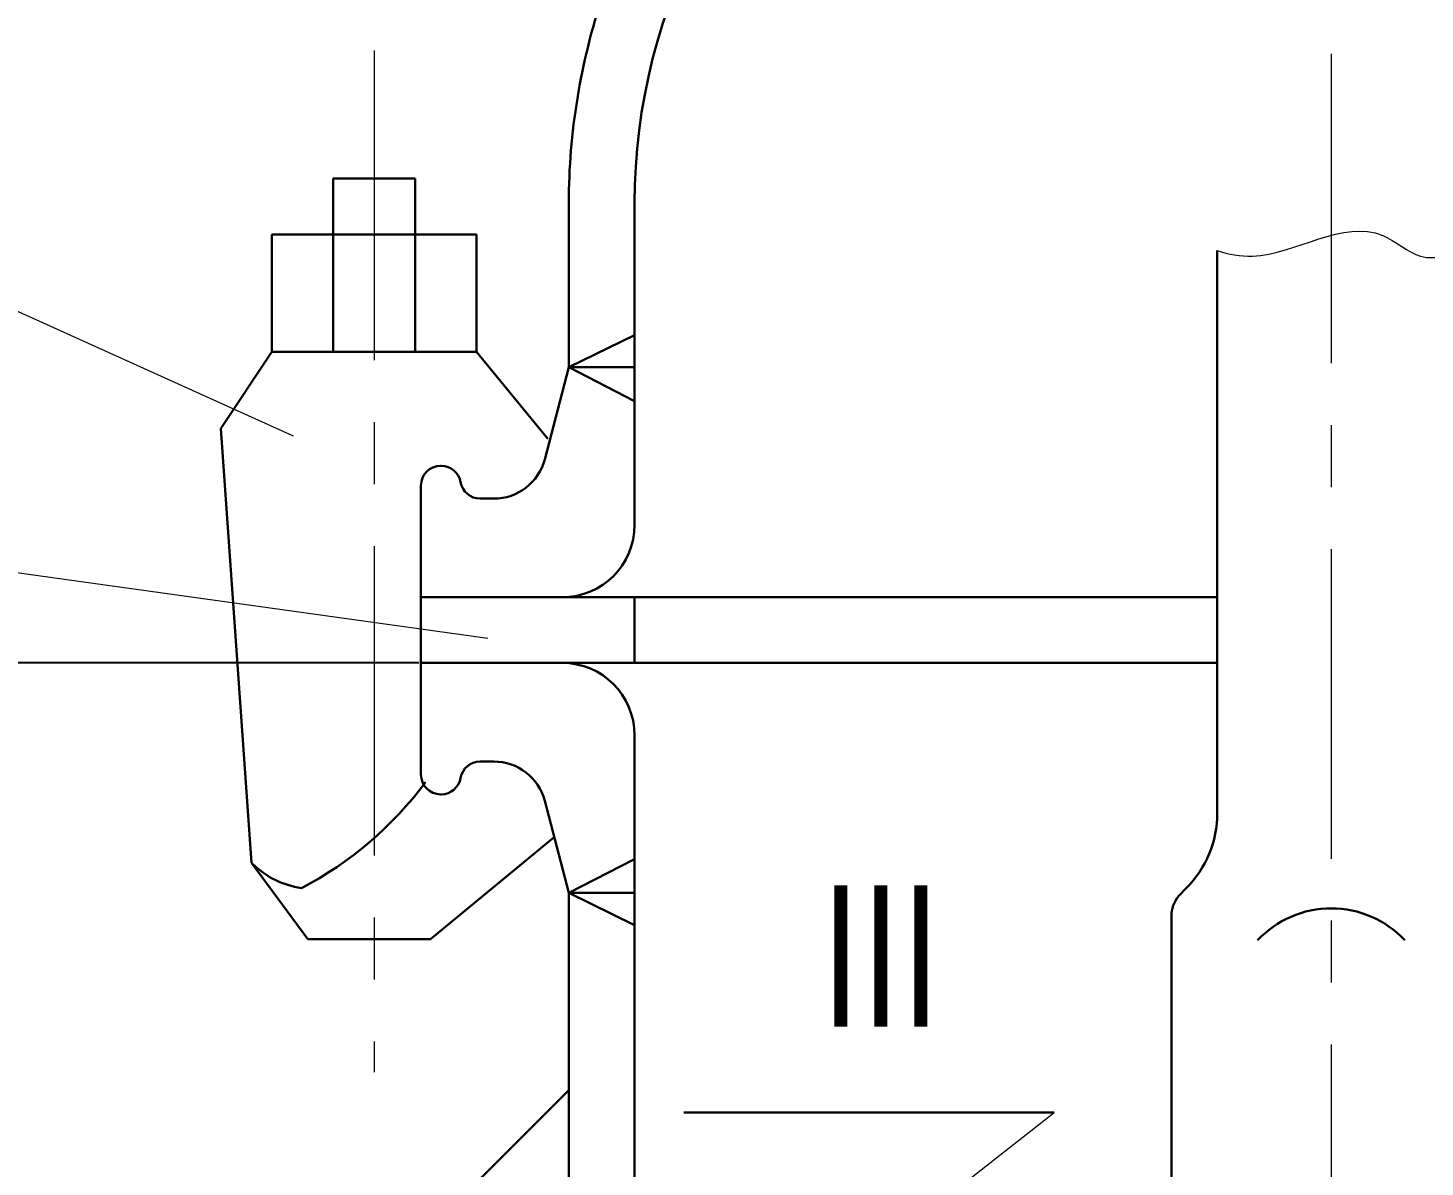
# Model space of a CAD drawing. Extents: x 0 to 594, y 0 to 841.
# Drawn here: x 110.83 to 150.31, y 599.44 to 631.63 of the extents above; entities that cross this region are included whole.
import ezdxf

# ---------------------------------------------------------------- set-up
doc = ezdxf.new("R2010")
doc.units = 0
doc.header["$LTSCALE"] = 7
doc.header["$MEASUREMENT"] = 0
doc.linetypes.add('CENTER', pattern=[2, 1.25, -0.25, 0.25, -0.25])
doc.linetypes.add('DASHED', pattern=[0.75, 0.5, -0.25])
doc.layers.get('DEFPOINTS').update_dxf_attribs({"color": 2, "linetype": 'DASHED', "lineweight": 13})
for name, color, linetype, lineweight in [('CEN', 1, 'CENTER', 13), ('DIM', 4, 'CONTINUOUS', 13), ('FULL', 7, 'CONTINUOUS', 30), ('THIN', 3, 'CONTINUOUS', 13), ('斜线', 6, 'CONTINUOUS', 13)]:
    doc.layers.add(name, color=color, linetype=linetype, lineweight=lineweight)
doc.styles.add('HZ4', font='romans.shx', dxfattribs={"width": 0.7, "height": 4, "bigfont": 'hztxt.shx'})
doc.styles.add('HZ8', font='SIMFANG.TTF', dxfattribs={"width": 0.7, "height": 8})
doc.styles.add('RMO4', font='romans.shx', dxfattribs={"width": 0.7, "height": 4})
doc.dimstyles.get("Standard").update_dxf_attribs({"dimtxt": 0.18, "dimasz": 0.18, "dimexe": 0.18, "dimexo": 0.0625, "dimgap": 0.09, "dimtad": 0, "dimtih": 1, "dimtoh": 1, "dimdec": 4, "dimzin": 0, "dimdsep": 46, "dimtxsty": 'HZ4', "dimcen": 0.09, "dimadec": 0, "dimazin": 0, "dimtol": 1, "dimtm": 1e-09, "dimtfac": 1, "dimtdec": 4, "dimtofl": 0, "dimtmove": 0, "dimatfit": 3, "dimfxl": 0, "dimtolj": 1, "dimtzin": 0, "dimarcsym": 0})

# ---------------------------------------------------------------- blocks, each defined once
blk = doc.blocks.new('*D33')
at = {"layer": 'DEFPOINTS', "color": 0}
for p in [(121.934, 613.687), (97.949, 574.919), (101.658, 574.919)]:
    blk.add_point(p, dxfattribs=at)
at = {"layer": 'DIM', "color": 0, "lineweight": -2}
for p, q in [((121.871, 613.687), (95.449, 613.687)), ((97.949, 611.187), (97.949, 577.419)), ((101.595, 574.919), (95.449, 574.919))]:
    blk.add_line(p, q, dxfattribs=at)
at = {"layer": 'DIM', "color": 0}
for points in [[(97.533, 611.187), (98.366, 611.187), (97.949, 613.687)], [(97.533, 577.419), (98.366, 577.419), (97.949, 574.919)]]:
    blk.add_solid(points, dxfattribs=at)
at = {"layer": 'DIM', "color": 0, "insert": (95.049, 594.788), "char_height": 4, "attachment_point": 5, "rotation": 90, "style": 'RMO4'}
blk.add_mtext('\\A1;310', dxfattribs=at)

msp = doc.modelspace()

# ---------------------------------------------------------------- linework, layer by layer
at = {"layer": 'CEN'}
for p, q in [((147.6563, 658.90446), (147.6563, 518.37602)), ((120.6119, 630.99022), (120.6119, 602.12472))]:
    msp.add_line(p, q, dxfattribs=at)
at = {"layer": 'DIM'}
msp.add_line((122.39824, 587.33542), (139.82909, 600.98353), dxfattribs=at)
msp.add_open_spline([(144.43713, 625.34114), (144.76129, 625.23511), (146.28906, 624.9406), (148.42548, 626.58167), (150.03449, 625.08828), (150.63786, 625.13303), (150.87548, 625.20421)], degree=3, knots=[1.38411014, 1.38411014, 1.38411014, 1.38411014, 2.40699562, 6.13716619, 7.35184326, 8.11740773, 8.11740773, 8.11740773, 8.11740773], dxfattribs=at)
at = {"layer": 'FULL'}
for p, q in [((121.76752, 627.38203), (119.45627, 627.38203)), ((119.45627, 627.38203), (119.45627, 622.4749)), ((121.76752, 627.38203), (121.76752, 622.4749)), ((126.11252, 626.68697), (126.11252, 622.04411)), ((127.96967, 626.68697), (127.96967, 617.58697)), ((123.50096, 625.79443), (117.72284, 625.79443)), ((117.72284, 625.79443), (117.72284, 622.4749)), ((123.50096, 625.79443), (123.50096, 622.4749)), ((144.43713, 609.44229), (144.43713, 625.34114)), ((126.11252, 622.04411), (127.96967, 622.95447)), ((117.72284, 622.4749), (116.27831, 620.30998)), ((123.50096, 622.4749), (117.72284, 622.4749)), ((123.50096, 622.4749), (125.5233, 620.02133)), ((126.11252, 622.04411), (125.431, 619.43945)), ((126.11252, 622.04411), (127.96967, 622.04411)), ((126.11252, 622.04411), (127.96967, 621.08573)), ((126.11252, 622.04411), (127.96967, 622.04411)), ((116.27831, 620.30998), (117.14502, 608.04215)), ((122.49109, 619.2584), (122.50668, 619.2584)), ((121.93395, 618.70125), (121.93395, 610.52982)), ((123.60538, 618.32982), (123.99367, 618.32982)), ((121.93395, 615.54411), (125.92681, 615.54411)), ((144.43713, 615.54411), (125.92681, 615.54411)), ((127.96967, 615.54411), (127.96967, 613.68697)), ((121.93395, 613.68697), (125.92681, 613.68697)), ((125.92681, 613.68697), (144.43713, 613.68697)), ((127.96967, 611.64411), (127.96967, 506.18695)), ((123.60538, 610.90125), (123.99367, 610.90125)), ((123.60538, 610.90125), (123.99367, 610.90125)), ((122.49109, 609.97268), (122.50668, 609.97268)), ((126.11252, 607.18696), (125.431, 609.79162)), ((122.20088, 605.87724), (125.69909, 608.76701)), ((117.14502, 608.04215), (118.73401, 605.87724)), ((126.11252, 607.18696), (127.96967, 608.14534)), ((126.11252, 607.18696), (126.11252, 506.18695)), ((126.11252, 607.18696), (127.96967, 607.18696)), ((126.11252, 607.18696), (127.96967, 607.18696)), ((126.11252, 607.18696), (127.96967, 606.27661)), ((126.11252, 607.18696), (127.96967, 607.18696)), ((143.55845, 607.32097), (143.35528, 607.1178)), ((143.13819, 606.51716), (143.13819, 537.16611)), ((118.73401, 605.87724), (122.20088, 605.87724)), ((126.11252, 601.61553), (119.00259, 594.50559)), ((129.36677, 600.98353), (139.82909, 600.98353))]:
    msp.add_line(p, q, dxfattribs=at)
for centre, radius, start, end in [((123.99367, 619.81554), 1.48571, 270, 345.336887), ((122.49109, 618.70125), 0.55714, 90, 180), ((122.50668, 618.70125), 0.55714, 9.594068, 90), ((123.60538, 618.88697), 0.55714, 189.594068, 270), ((125.92681, 617.58697), 2.04286, 270, 0), ((125.92681, 611.64411), 2.04286, 0, 90), ((123.60538, 610.34411), 0.55714, 90, 170.405932), ((123.99367, 609.41554), 1.48571, 14.663113, 90), ((123.99367, 609.41554), 1.48571, 14.663113, 90), ((122.49109, 610.52982), 0.55714, 180, 270), ((122.50668, 610.52982), 0.55714, 270, 350.405932), ((113.78787, 616.469), 10.31218, 297.531347, 323.357074), ((141.43713, 609.44229), 3, 315, 0), ((118.92707, 609.81375), 2.5169, 226.192429, 261.487736), ((144.08185, 606.51564), 0.94366, 140.348793, 180.092337), ((147.6563, 603.89974), 2.85183, 43.090659, 136.909341)]:
    msp.add_arc(centre, radius, start, end, dxfattribs=at)
msp.add_ellipse((192.96969, 626.68697), major_axis=(-65.00002, 0), ratio=0.5, start_param=5.78181355, end_param=6.28318531, dxfattribs=at)
msp.add_open_spline([(134.51727, 643.49462), (132.82341, 641.92657), (131.35973, 640.27882), (128.79237, 636.63777), (127.75505, 634.62607), (126.43764, 630.63392), (126.11252, 628.66097), (126.11252, 626.68697)], degree=3, knots=[5.787954856, 5.787954856, 5.787954856, 5.787954856, 5.944234046, 5.944234046, 6.119658423, 6.119658423, 6.283185307, 6.283185307, 6.283185307, 6.283185307], dxfattribs=at)
at = {"layer": '斜线'}
for p, q in [((61.37237, 645.87499), (118.32648, 620.10137)), ((61.37237, 623.07504), (123.82693, 614.38828))]:
    msp.add_line(p, q, dxfattribs=at)

# ---------------------------------------------------------------- texts
at = {"layer": 'THIN', "style": 'HZ8', "width": 0.7}
msp.add_text('Ⅲ', height=4, dxfattribs=at).set_placement((133.01971, 603.40395))

# ---------------------------------------------------------------- dimensions: what is measured, and where the dimension line sits
at = {"layer": 'DIM'}
dim = msp.add_linear_dim(base=(97.94923, 574.91867), p1=(121.93395, 613.68697), p2=(101.65775, 574.91867), angle=270, text='310', dimstyle='Standard', override={"dimasz": 2.5, "dimexe": 2.5, "dimgap": 0.9, "dimtad": 1, "dimtih": 0, "dimtoh": 0, "dimdec": 0, "dimtxsty": 'RMO4', "dimtfac": 2}, dxfattribs=at)
dim.commit()
dim.dimension.update_dxf_attribs({"geometry": '*D33', "text_midpoint": (97.94923, 594.78771), "dimtype": 160})

doc.saveas('drawing.dxf')
